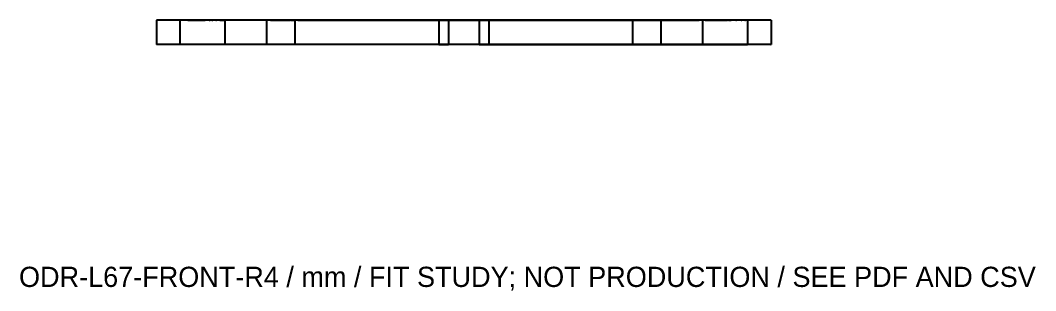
# Model space of a CAD drawing. Header units: millimetres. Extents: x -55 to 178, y -160 to 38.
# Drawn here: x -54.8 to 70.7, y -160.5 to -127 of the extents above; entities that cross this region are included whole.
import ezdxf

# ---------------------------------------------------------------- set-up
doc = ezdxf.new("R2010")
doc.units = ezdxf.units.MM
doc.layers.add('XZ', color=7, linetype='Continuous')

msp = doc.modelspace()

# ---------------------------------------------------------------- linework, layer by layer
at = {"layer": 'XZ'}
for p, q in [((-37.97, -127), (-38, -127)), ((-38, -127), (-38, -130)), ((-37.88, -127), (-37.97, -127)), ((-37.73, -127), (-37.88, -127)), ((-37.52, -127), (-37.73, -127)), ((-37.25, -127), (-37.52, -127)), ((-36.92, -127), (-37.25, -127)), ((-36.54, -127), (-36.92, -127)), ((-36.09, -127), (-36.54, -127)), ((-35.59, -127), (-36.09, -127)), ((-35.03, -127), (-35.59, -127)), ((-35.09, -127), (-35.1, -127)), ((-35.1, -127), (-35.1, -130)), ((-35.08, -127), (-35.09, -127)), ((-35.07, -127), (-35.08, -127)), ((-35.05, -127), (-35.07, -127)), ((-35.03, -127), (-35.05, -127)), ((-34.42, -127), (-35.03, -127)), ((-35, -127), (-35.03, -127)), ((-34.96, -127), (-35, -127)), ((-34.92, -127), (-34.96, -127)), ((-34.88, -127), (-34.92, -127)), ((-34.83, -127), (-34.88, -127)), ((-34.78, -127), (-34.83, -127)), ((-34.72, -127), (-34.78, -127)), ((-34.66, -127), (-34.72, -127)), ((-34.6, -127), (-34.66, -127)), ((-34.53, -127), (-34.6, -127)), ((-34.46, -127), (-34.53, -127)), ((-34.38, -127), (-34.46, -127)), ((-33.75, -127), (-34.42, -127)), ((-34.3, -127), (-34.38, -127)), ((-34.21, -127), (-34.3, -127)), ((-34.12, -127), (-34.21, -127)), ((-34.12, -127), (-34.03, -127)), ((-34.03, -127), (-33.94, -127)), ((-33.94, -127), (-33.84, -127)), ((-33.84, -127), (-33.74, -127)), ((-33.03, -127), (-33.75, -127)), ((-33.74, -127), (-33.64, -127)), ((-33.64, -127), (-33.53, -127)), ((-33.53, -127), (-33.42, -127)), ((-33.42, -127), (-33.31, -127)), ((-33.31, -127), (-33.2, -127)), ((-33.2, -127), (-33.08, -127)), ((-33.08, -127), (-32.97, -127)), ((-32.26, -127), (-33.03, -127)), ((-32.97, -127), (-32.85, -127)), ((-32.85, -127), (-32.73, -127)), ((-32.73, -127), (-32.61, -127)), ((-32.61, -127), (-32.49, -127)), ((-32.49, -127), (-32.37, -127)), ((-32.37, -127), (-32.24, -127)), ((-31.44, -127), (-32.26, -127)), ((-32.24, -127), (-32.12, -127)), ((-32.12, -127), (-32, -127)), ((-31.87, -127), (-32, -127)), ((-31.75, -127), (-31.87, -127)), ((-31.63, -127), (-31.75, -127)), ((-31.5, -127), (-31.63, -127)), ((-31.5, -127), (-31.38, -127)), ((-30.56, -127), (-31.44, -127)), ((-31.26, -127), (-31.38, -127)), ((-31.14, -127), (-31.26, -127)), ((-31.14, -127), (-31.03, -127)), ((-30.91, -127), (-31.03, -127)), ((-30.79, -127), (-30.91, -127)), ((-30.68, -127), (-30.79, -127)), ((-30.68, -127), (-30.57, -127)), ((-30.46, -127), (-30.57, -127)), ((-29.64, -127), (-30.56, -127)), ((-30.36, -127), (-30.46, -127)), ((-30.25, -127), (-30.36, -127)), ((-30.15, -127), (-30.25, -127)), ((-30.15, -127), (-30.06, -127)), ((-30.06, -127), (-29.96, -127)), ((-29.96, -127), (-29.87, -127)), ((-29.87, -127), (-29.78, -127)), ((-29.78, -127), (-29.7, -127)), ((-29.7, -127), (-29.62, -127)), ((-28.67, -127), (-29.64, -127)), ((-29.62, -127), (-29.54, -127)), ((-29.44, -127), (-29.54, -127)), ((-29.54, -127), (-29.54, -130)), ((-29.3, -127), (-29.44, -127)), ((-29.12, -127), (-29.3, -127)), ((-28.89, -127), (-29.12, -127)), ((-28.61, -127), (-28.89, -127)), ((-27.66, -127), (-28.67, -127)), ((-28.3, -127), (-28.61, -127)), ((-27.94, -127), (-28.3, -127)), ((-27.53, -127), (-27.94, -127)), ((-26.6, -127), (-27.66, -127)), ((-27.09, -127), (-27.53, -127)), ((-26.6, -127), (-27.09, -127)), ((-25.5, -127), (-26.6, -127)), ((-26.08, -127), (-26.6, -127)), ((-25.51, -127), (-26.08, -127)), ((-24.91, -127), (-25.51, -127)), ((-24.36, -127), (-25.5, -127)), ((-24.26, -127), (-24.91, -127)), ((-24.37, -127), (-24.38, -127)), ((-24.38, -127), (-24.38, -127)), ((-24.38, -127), (-24.38, -130)), ((-24.36, -127), (-24.37, -127)), ((-23.18, -127), (-24.36, -127)), ((-24.34, -127), (-24.36, -127)), ((-24.36, -127), (-24.36, -127)), ((-24.33, -127), (-24.34, -127)), ((-24.31, -127), (-24.33, -127)), ((-24.29, -127), (-24.31, -127)), ((-24.27, -127), (-24.29, -127)), ((-24.24, -127), (-24.27, -127)), ((-23.58, -127), (-24.26, -127)), ((-24.21, -127), (-24.24, -127)), ((-24.18, -127), (-24.21, -127)), ((-24.15, -127), (-24.18, -127)), ((-24.11, -127), (-24.15, -127)), ((-24.08, -127), (-24.11, -127)), ((-24.03, -127), (-24.08, -127)), ((-23.99, -127), (-24.03, -127)), ((-23.95, -127), (-23.99, -127)), ((-23.9, -127), (-23.95, -127)), ((-23.9, -127), (-23.85, -127)), ((-23.85, -127), (-23.8, -127)), ((-23.8, -127), (-23.75, -127)), ((-23.75, -127), (-23.7, -127)), ((-23.7, -127), (-23.64, -127)), ((-23.64, -127), (-23.58, -127)), ((-23.58, -127), (-23.52, -127)), ((-22.87, -127), (-23.58, -127)), ((-23.52, -127), (-23.46, -127)), ((-23.46, -127), (-23.4, -127)), ((-23.4, -127), (-23.34, -127)), ((-23.34, -127), (-23.27, -127)), ((-23.27, -127), (-23.21, -127)), ((-23.21, -127), (-23.14, -127)), ((-21.97, -127), (-23.18, -127)), ((-23.14, -127), (-23.07, -127)), ((-23.07, -127), (-23.01, -127)), ((-23.01, -127), (-22.94, -127)), ((-22.94, -127), (-22.87, -127)), ((-22.87, -127), (-22.8, -127)), ((-22.12, -127), (-22.87, -127)), ((-22.8, -127), (-22.73, -127)), ((-22.73, -127), (-22.66, -127)), ((-22.66, -127), (-22.59, -127)), ((-22.59, -127), (-22.52, -127)), ((-22.52, -127), (-22.45, -127)), ((-22.45, -127), (-22.38, -127)), ((-22.38, -127), (-22.32, -127)), ((-22.32, -127), (-22.25, -127)), ((-22.25, -127), (-22.18, -127)), ((-22.18, -127), (-22.11, -127)), ((-21.33, -127), (-22.12, -127)), ((-22.11, -127), (-22.05, -127)), ((-22.05, -127), (-21.98, -127)), ((-21.98, -127), (-21.92, -127)), ((-20.72, -127), (-21.97, -127)), ((-21.92, -127), (-21.85, -127)), ((-21.85, -127), (-21.79, -127)), ((-21.79, -127), (-21.73, -127)), ((-21.73, -127), (-21.67, -127)), ((-21.67, -127), (-21.62, -127)), ((-21.62, -127), (-21.56, -127)), ((-21.56, -127), (-21.51, -127)), ((-21.51, -127), (-21.45, -127)), ((-21.4, -127), (-21.45, -127)), ((-21.4, -127), (-21.35, -127)), ((-21.35, -127), (-21.31, -127)), ((-20.52, -127), (-21.33, -127)), ((-21.31, -127), (-21.26, -127)), ((-21.26, -127), (-21.22, -127)), ((-21.22, -127), (-21.18, -127)), ((-21.14, -127), (-21.18, -127)), ((-21.14, -127), (-21.11, -127)), ((-21.11, -127), (-21.07, -127)), ((-21.07, -127), (-21.04, -127)), ((-21.04, -127), (-21.01, -127)), ((-21.01, -127), (-20.99, -127)), ((-20.99, -127), (-20.97, -127)), ((-20.97, -127), (-20.94, -127)), ((-20.94, -127), (-20.93, -127)), ((-20.93, -127), (-20.91, -127)), ((-20.91, -127), (-20.9, -127)), ((-20.9, -127), (-20.89, -127)), ((-20.89, -127), (-20.88, -127)), ((-20.88, -127), (-20.88, -127)), ((-20.88, -127), (-20.88, -127)), ((-20.88, -127), (-20.88, -130)), ((-19.43, -127), (-20.72, -127)), ((-20.52, -127), (-19.67, -127)), ((-19.67, -127), (-18.79, -127)), ((-18.12, -127), (-19.43, -127)), ((-18.79, -127), (-17.89, -127)), ((-16.78, -127), (-18.12, -127)), ((-17.89, -127), (-16.95, -127)), ((-16.95, -127), (-15.99, -127)), ((-15.41, -127), (-16.78, -127)), ((-15.99, -127), (-15.01, -127)), ((-14.02, -127), (-15.41, -127)), ((-15.01, -127), (-14, -127)), ((-12.6, -127), (-14.02, -127)), ((-14, -127), (-12.98, -127)), ((-12.98, -127), (-11.93, -127)), ((-11.17, -127), (-12.6, -127)), ((-11.93, -127), (-10.86, -127)), ((-9.71, -127), (-11.17, -127)), ((-10.86, -127), (-9.78, -127)), ((-9.78, -127), (-8.69, -127)), ((-8.25, -127), (-9.71, -127)), ((-8.69, -127), (-7.58, -127)), ((-6.76, -127), (-8.25, -127)), ((-7.58, -127), (-6.45, -127)), ((-5.27, -127), (-6.76, -127)), ((-6.45, -127), (-5.32, -127)), ((-5.32, -127), (-4.18, -127)), ((-3.77, -127), (-5.27, -127)), ((-4.18, -127), (-3.04, -127)), ((-2.27, -127), (-3.77, -127)), ((-3.09, -127), (-3.1, -127)), ((-3.1, -127), (-3.1, -127)), ((-3.1, -127), (-3.1, -127)), ((-3.1, -127), (-3.09, -127)), ((-3.1, -127), (-3.1, -130)), ((-3.08, -127), (-3.09, -127)), ((-3.09, -127), (-3.08, -127)), ((-3.06, -127), (-3.08, -127)), ((-3.08, -127), (-3.06, -127)), ((-3.04, -127), (-3.06, -127)), ((-3.06, -127), (-3.04, -127)), ((-3.01, -127), (-3.04, -127)), ((-3.04, -127), (-3.01, -127)), ((-3.04, -127), (-1.89, -127)), ((-2.98, -127), (-3.01, -127)), ((-3.01, -127), (-2.98, -127)), ((-2.95, -127), (-2.98, -127)), ((-2.98, -127), (-2.94, -127)), ((-2.9, -127), (-2.95, -127)), ((-2.94, -127), (-2.9, -127)), ((-2.86, -127), (-2.9, -127)), ((-2.9, -127), (-2.86, -127)), ((-2.81, -127), (-2.86, -127)), ((-2.86, -127), (-2.81, -127)), ((-2.75, -127), (-2.81, -127)), ((-2.81, -127), (-2.75, -127)), ((-2.7, -127), (-2.75, -127)), ((-2.75, -127), (-2.69, -127)), ((-2.63, -127), (-2.7, -127)), ((-2.69, -127), (-2.63, -127)), ((-2.57, -127), (-2.63, -127)), ((-2.63, -127), (-2.56, -127)), ((-2.49, -127), (-2.57, -127)), ((-2.56, -127), (-2.49, -127)), ((-2.42, -127), (-2.49, -127)), ((-2.49, -127), (-2.41, -127)), ((-2.34, -127), (-2.42, -127)), ((-2.41, -127), (-2.34, -127)), ((-2.26, -127), (-2.34, -127)), ((-2.34, -127), (-2.25, -127)), ((-0.76, -127), (-2.27, -127)), ((-2.26, -127), (-2.17, -127)), ((-2.25, -127), (-2.17, -127)), ((-2.17, -127), (-2.08, -127)), ((-2.17, -127), (-2.08, -127)), ((-2.08, -127), (-1.99, -127)), ((-2.08, -127), (-1.98, -127)), ((-1.99, -127), (-1.89, -127)), ((-1.98, -127), (-1.89, -127)), ((-1.89, -127), (-1.79, -127)), ((-1.89, -127), (-1.89, -130)), ((-1.79, -127), (-1.69, -127)), ((-1.69, -127), (-1.59, -127)), ((-1.59, -127), (-1.48, -127)), ((-1.48, -127), (-1.37, -127)), ((-1.37, -127), (-1.26, -127)), ((-1.26, -127), (-1.14, -127)), ((-1.14, -127), (-1.03, -127)), ((-1.03, -127), (-0.91, -127)), ((-0.91, -127), (-0.79, -127)), ((-0.79, -127), (-0.67, -127)), ((0.76, -127), (-0.76, -127)), ((-0.67, -127), (-0.55, -127)), ((-0.55, -127), (-0.43, -127)), ((-0.43, -127), (-0.31, -127)), ((-0.31, -127), (-0.18, -127)), ((-0.18, -127), (-0.06, -127)), ((-0.06, -127), (0.06, -127)), ((0.06, -127), (0.18, -127)), ((0.18, -127), (0.31, -127)), ((0.31, -127), (0.43, -127)), ((0.43, -127), (0.55, -127)), ((0.55, -127), (0.67, -127)), ((0.67, -127), (0.79, -127)), ((2.27, -127), (0.76, -127)), ((0.79, -127), (0.91, -127)), ((0.91, -127), (1.03, -127)), ((1.03, -127), (1.14, -127)), ((1.14, -127), (1.26, -127)), ((1.26, -127), (1.37, -127)), ((1.37, -127), (1.48, -127)), ((1.48, -127), (1.59, -127)), ((1.59, -127), (1.69, -127)), ((1.69, -127), (1.79, -127)), ((1.79, -127), (1.89, -127)), ((1.89, -127), (1.99, -127)), ((3.04, -127), (1.89, -127)), ((1.89, -127), (1.98, -127)), ((1.89, -127), (1.89, -130)), ((1.98, -127), (2.08, -127)), ((1.99, -127), (2.08, -127)), ((2.08, -127), (2.17, -127)), ((2.08, -127), (2.17, -127)), ((2.17, -127), (2.26, -127)), ((2.17, -127), (2.25, -127)), ((2.25, -127), (2.34, -127)), ((2.26, -127), (2.34, -127)), ((3.77, -127), (2.27, -127)), ((2.34, -127), (2.42, -127)), ((2.34, -127), (2.41, -127)), ((2.41, -127), (2.49, -127)), ((2.42, -127), (2.49, -127)), ((2.49, -127), (2.57, -127)), ((2.49, -127), (2.56, -127)), ((2.56, -127), (2.63, -127)), ((2.57, -127), (2.63, -127)), ((2.63, -127), (2.7, -127)), ((2.63, -127), (2.69, -127)), ((2.69, -127), (2.75, -127)), ((2.7, -127), (2.75, -127)), ((2.75, -127), (2.81, -127)), ((2.75, -127), (2.81, -127)), ((2.81, -127), (2.86, -127)), ((2.81, -127), (2.86, -127)), ((2.86, -127), (2.9, -127)), ((2.86, -127), (2.9, -127)), ((2.9, -127), (2.95, -127)), ((2.9, -127), (2.94, -127)), ((2.94, -127), (2.98, -127)), ((2.95, -127), (2.98, -127)), ((2.98, -127), (3.01, -127)), ((2.98, -127), (3.01, -127)), ((3.01, -127), (3.04, -127)), ((3.01, -127), (3.04, -127)), ((3.06, -127), (3.04, -127)), ((3.04, -127), (4.18, -127)), ((3.04, -127), (3.06, -127)), ((3.06, -127), (3.08, -127)), ((3.06, -127), (3.08, -127)), ((3.08, -127), (3.09, -127)), ((3.09, -127), (3.08, -127)), ((3.09, -127), (3.1, -127)), ((3.1, -127), (3.09, -127)), ((3.1, -127), (3.1, -127)), ((3.1, -127), (3.1, -127)), ((3.1, -127), (3.1, -130)), ((5.27, -127), (3.77, -127)), ((4.18, -127), (5.32, -127)), ((6.76, -127), (5.27, -127)), ((5.32, -127), (6.45, -127)), ((6.45, -127), (7.58, -127)), ((8.25, -127), (6.76, -127)), ((7.58, -127), (8.69, -127)), ((9.71, -127), (8.25, -127)), ((8.69, -127), (9.78, -127)), ((11.17, -127), (9.71, -127)), ((9.78, -127), (10.86, -127)), ((10.86, -127), (11.93, -127)), ((12.6, -127), (11.17, -127)), ((11.93, -127), (12.98, -127)), ((14.02, -127), (12.6, -127)), ((12.98, -127), (14, -127)), ((14, -127), (15.01, -127)), ((15.41, -127), (14.02, -127)), ((15.01, -127), (15.99, -127)), ((16.78, -127), (15.41, -127)), ((15.99, -127), (16.95, -127)), ((18.12, -127), (16.78, -127)), ((16.95, -127), (17.89, -127)), ((17.89, -127), (18.79, -127)), ((19.43, -127), (18.12, -127)), ((18.79, -127), (19.67, -127)), ((20.72, -127), (19.43, -127)), ((19.67, -127), (20.52, -127)), ((20.52, -127), (21.33, -127)), ((21.97, -127), (20.72, -127)), ((20.89, -127), (20.88, -127)), ((20.88, -127), (20.88, -127)), ((20.88, -127), (20.88, -127)), ((20.88, -127), (20.88, -130)), ((20.9, -127), (20.89, -127)), ((20.91, -127), (20.9, -127)), ((20.93, -127), (20.91, -127)), ((20.94, -127), (20.93, -127)), ((20.97, -127), (20.94, -127)), ((20.99, -127), (20.97, -127)), ((21.01, -127), (20.99, -127)), ((21.04, -127), (21.01, -127)), ((21.07, -127), (21.04, -127)), ((21.11, -127), (21.07, -127)), ((21.14, -127), (21.11, -127)), ((21.18, -127), (21.14, -127)), ((21.22, -127), (21.18, -127)), ((21.26, -127), (21.22, -127)), ((21.31, -127), (21.26, -127)), ((21.35, -127), (21.31, -127)), ((21.33, -127), (22.12, -127)), ((21.35, -127), (21.4, -127)), ((21.4, -127), (21.45, -127)), ((21.45, -127), (21.51, -127)), ((21.51, -127), (21.56, -127)), ((21.56, -127), (21.62, -127)), ((21.62, -127), (21.67, -127)), ((21.67, -127), (21.73, -127)), ((21.73, -127), (21.79, -127)), ((21.79, -127), (21.85, -127)), ((21.85, -127), (21.92, -127)), ((21.92, -127), (21.98, -127)), ((23.18, -127), (21.97, -127)), ((21.98, -127), (22.05, -127)), ((22.05, -127), (22.11, -127)), ((22.11, -127), (22.18, -127)), ((22.12, -127), (22.87, -127)), ((22.18, -127), (22.25, -127)), ((22.25, -127), (22.32, -127)), ((22.32, -127), (22.38, -127)), ((22.38, -127), (22.45, -127)), ((22.45, -127), (22.52, -127)), ((22.52, -127), (22.59, -127)), ((22.59, -127), (22.66, -127)), ((22.66, -127), (22.73, -127)), ((22.73, -127), (22.8, -127)), ((22.8, -127), (22.87, -127)), ((22.87, -127), (22.94, -127)), ((22.87, -127), (23.58, -127)), ((22.94, -127), (23.01, -127)), ((23.01, -127), (23.07, -127)), ((23.07, -127), (23.14, -127)), ((23.14, -127), (23.21, -127)), ((24.36, -127), (23.18, -127)), ((23.21, -127), (23.27, -127)), ((23.27, -127), (23.34, -127)), ((23.34, -127), (23.4, -127)), ((23.4, -127), (23.46, -127)), ((23.46, -127), (23.52, -127)), ((23.52, -127), (23.58, -127)), ((23.58, -127), (23.64, -127)), ((23.58, -127), (24.26, -127)), ((23.64, -127), (23.7, -127)), ((23.7, -127), (23.75, -127)), ((23.75, -127), (23.8, -127)), ((23.8, -127), (23.85, -127)), ((23.85, -127), (23.9, -127)), ((23.9, -127), (23.95, -127)), ((23.95, -127), (23.99, -127)), ((23.99, -127), (24.03, -127)), ((24.08, -127), (24.03, -127)), ((24.11, -127), (24.08, -127)), ((24.15, -127), (24.11, -127)), ((24.18, -127), (24.15, -127)), ((24.21, -127), (24.18, -127)), ((24.24, -127), (24.21, -127)), ((24.27, -127), (24.24, -127)), ((24.26, -127), (24.91, -127)), ((24.27, -127), (24.29, -127)), ((24.31, -127), (24.29, -127)), ((24.33, -127), (24.31, -127)), ((24.34, -127), (24.33, -127)), ((24.36, -127), (24.34, -127)), ((25.5, -127), (24.36, -127)), ((24.37, -127), (24.36, -127)), ((24.36, -127), (24.36, -127)), ((24.38, -127), (24.37, -127)), ((24.38, -127), (24.38, -127)), ((24.38, -127), (24.38, -130)), ((24.91, -127), (25.51, -127)), ((26.6, -127), (25.5, -127)), ((25.51, -127), (26.08, -127)), ((26.08, -127), (26.6, -127)), ((27.66, -127), (26.6, -127)), ((26.6, -127), (27.09, -127)), ((27.09, -127), (27.53, -127)), ((27.53, -127), (27.94, -127)), ((28.67, -127), (27.66, -127)), ((27.94, -127), (28.3, -127)), ((28.3, -127), (28.61, -127)), ((28.61, -127), (28.89, -127)), ((29.64, -127), (28.67, -127)), ((28.89, -127), (29.12, -127)), ((29.3, -127), (29.12, -127)), ((29.44, -127), (29.3, -127)), ((29.44, -127), (29.54, -127)), ((29.62, -127), (29.54, -127)), ((29.54, -127), (29.54, -130)), ((29.7, -127), (29.62, -127)), ((30.56, -127), (29.64, -127)), ((29.78, -127), (29.7, -127)), ((29.87, -127), (29.78, -127)), ((29.87, -127), (29.96, -127)), ((29.96, -127), (30.06, -127)), ((30.06, -127), (30.15, -127)), ((30.15, -127), (30.25, -127)), ((30.25, -127), (30.36, -127)), ((30.36, -127), (30.46, -127)), ((30.46, -127), (30.57, -127)), ((31.44, -127), (30.56, -127)), ((30.57, -127), (30.68, -127)), ((30.68, -127), (30.79, -127)), ((30.79, -127), (30.91, -127)), ((30.91, -127), (31.03, -127)), ((31.03, -127), (31.14, -127)), ((31.14, -127), (31.26, -127)), ((31.26, -127), (31.38, -127)), ((31.38, -127), (31.5, -127)), ((32.26, -127), (31.44, -127)), ((31.5, -127), (31.63, -127)), ((31.63, -127), (31.75, -127)), ((31.75, -127), (31.87, -127)), ((31.87, -127), (32, -127)), ((32, -127), (32.12, -127)), ((32.12, -127), (32.24, -127)), ((32.24, -127), (32.37, -127)), ((33.03, -127), (32.26, -127)), ((32.37, -127), (32.49, -127)), ((32.49, -127), (32.61, -127)), ((32.73, -127), (32.61, -127)), ((32.73, -127), (32.85, -127)), ((32.85, -127), (32.97, -127)), ((32.97, -127), (33.08, -127)), ((33.75, -127), (33.03, -127)), ((33.2, -127), (33.08, -127)), ((33.31, -127), (33.2, -127)), ((33.42, -127), (33.31, -127)), ((33.53, -127), (33.42, -127)), ((33.64, -127), (33.53, -127)), ((33.64, -127), (33.74, -127)), ((33.84, -127), (33.74, -127)), ((34.42, -127), (33.75, -127)), ((33.94, -127), (33.84, -127)), ((34.03, -127), (33.94, -127)), ((34.12, -127), (34.03, -127)), ((34.21, -127), (34.12, -127)), ((34.3, -127), (34.21, -127)), ((34.3, -127), (34.38, -127)), ((34.46, -127), (34.38, -127)), ((35.03, -127), (34.42, -127)), ((34.53, -127), (34.46, -127)), ((34.6, -127), (34.53, -127)), ((34.66, -127), (34.6, -127)), ((34.72, -127), (34.66, -127)), ((34.78, -127), (34.72, -127)), ((34.78, -127), (34.83, -127)), ((34.88, -127), (34.83, -127)), ((34.92, -127), (34.88, -127)), ((34.96, -127), (34.92, -127)), ((35, -127), (34.96, -127)), ((35.03, -127), (35, -127)), ((35.59, -127), (35.03, -127)), ((35.05, -127), (35.03, -127)), ((35.07, -127), (35.05, -127)), ((35.07, -127), (35.08, -127)), ((35.08, -127), (35.09, -127)), ((35.09, -127), (35.1, -127)), ((35.1, -127), (35.1, -130)), ((36.09, -127), (35.59, -127)), ((36.54, -127), (36.09, -127)), ((36.92, -127), (36.54, -127)), ((37.25, -127), (36.92, -127)), ((37.52, -127), (37.25, -127)), ((37.73, -127), (37.52, -127)), ((37.88, -127), (37.73, -127)), ((37.97, -127), (37.88, -127)), ((38, -127), (37.97, -127)), ((38, -127), (38, -130)), ((-37.97, -130), (-38, -130)), ((-37.88, -130), (-37.97, -130)), ((-37.73, -130), (-37.88, -130)), ((-37.52, -130), (-37.73, -130)), ((-37.25, -130), (-37.52, -130)), ((-36.92, -130), (-37.25, -130)), ((-36.54, -130), (-36.92, -130)), ((-36.09, -130), (-36.54, -130)), ((-35.59, -130), (-36.09, -130)), ((-35.03, -130), (-35.59, -130)), ((-35.09, -130), (-35.1, -130)), ((-35.08, -130), (-35.09, -130)), ((-35.07, -130), (-35.08, -130)), ((-35.05, -130), (-35.07, -130)), ((-35.03, -130), (-35.05, -130)), ((-34.42, -130), (-35.03, -130)), ((-35, -130), (-35.03, -130)), ((-34.96, -130), (-35, -130)), ((-34.92, -130), (-34.96, -130)), ((-34.88, -130), (-34.92, -130)), ((-34.83, -130), (-34.88, -130)), ((-34.78, -130), (-34.83, -130)), ((-34.72, -130), (-34.78, -130)), ((-34.66, -130), (-34.72, -130)), ((-34.6, -130), (-34.66, -130)), ((-34.53, -130), (-34.6, -130)), ((-34.46, -130), (-34.53, -130)), ((-34.38, -130), (-34.46, -130)), ((-33.75, -130), (-34.42, -130)), ((-34.3, -130), (-34.38, -130)), ((-34.21, -130), (-34.3, -130)), ((-34.12, -130), (-34.21, -130)), ((-34.03, -130), (-34.12, -130)), ((-33.94, -130), (-34.03, -130)), ((-33.84, -130), (-33.94, -130)), ((-33.74, -130), (-33.84, -130)), ((-33.03, -130), (-33.75, -130)), ((-33.64, -130), (-33.74, -130)), ((-33.53, -130), (-33.64, -130)), ((-33.42, -130), (-33.53, -130)), ((-33.31, -130), (-33.42, -130)), ((-33.2, -130), (-33.31, -130)), ((-33.08, -130), (-33.2, -130)), ((-32.97, -130), (-33.08, -130)), ((-32.26, -130), (-33.03, -130)), ((-32.85, -130), (-32.97, -130)), ((-32.73, -130), (-32.85, -130)), ((-32.61, -130), (-32.73, -130)), ((-32.49, -130), (-32.61, -130)), ((-32.37, -130), (-32.49, -130)), ((-32.24, -130), (-32.37, -130)), ((-31.44, -130), (-32.26, -130)), ((-32.12, -130), (-32.24, -130)), ((-32, -130), (-32.12, -130)), ((-31.87, -130), (-32, -130)), ((-31.75, -130), (-31.87, -130)), ((-31.63, -130), (-31.75, -130)), ((-31.5, -130), (-31.63, -130)), ((-31.38, -130), (-31.5, -130)), ((-30.56, -130), (-31.44, -130)), ((-31.26, -130), (-31.38, -130)), ((-31.14, -130), (-31.26, -130)), ((-31.03, -130), (-31.14, -130)), ((-30.91, -130), (-31.03, -130)), ((-30.79, -130), (-30.91, -130)), ((-30.68, -130), (-30.79, -130)), ((-30.57, -130), (-30.68, -130)), ((-30.46, -130), (-30.57, -130)), ((-29.64, -130), (-30.56, -130)), ((-30.36, -130), (-30.46, -130)), ((-30.25, -130), (-30.36, -130)), ((-30.15, -130), (-30.25, -130)), ((-30.06, -130), (-30.15, -130)), ((-29.96, -130), (-30.06, -130)), ((-29.87, -130), (-29.96, -130)), ((-29.78, -130), (-29.87, -130)), ((-29.7, -130), (-29.78, -130)), ((-29.62, -130), (-29.7, -130)), ((-28.67, -130), (-29.64, -130)), ((-29.54, -130), (-29.62, -130)), ((-29.44, -130), (-29.54, -130)), ((-29.3, -130), (-29.44, -130)), ((-29.12, -130), (-29.3, -130)), ((-28.89, -130), (-29.12, -130)), ((-28.61, -130), (-28.89, -130)), ((-27.66, -130), (-28.67, -130)), ((-28.3, -130), (-28.61, -130)), ((-27.94, -130), (-28.3, -130)), ((-27.53, -130), (-27.94, -130)), ((-26.6, -130), (-27.66, -130)), ((-27.09, -130), (-27.53, -130)), ((-26.6, -130), (-27.09, -130)), ((-25.5, -130), (-26.6, -130)), ((-26.08, -130), (-26.6, -130)), ((-25.51, -130), (-26.08, -130)), ((-24.91, -130), (-25.51, -130)), ((-24.36, -130), (-25.5, -130)), ((-24.26, -130), (-24.91, -130)), ((-24.37, -130), (-24.38, -130)), ((-24.38, -130), (-24.38, -130)), ((-24.36, -130), (-24.37, -130)), ((-23.18, -130), (-24.36, -130)), ((-24.34, -130), (-24.36, -130)), ((-24.36, -130), (-24.36, -130)), ((-24.33, -130), (-24.34, -130)), ((-24.31, -130), (-24.33, -130)), ((-24.29, -130), (-24.31, -130)), ((-24.27, -130), (-24.29, -130)), ((-24.24, -130), (-24.27, -130)), ((-23.58, -130), (-24.26, -130)), ((-24.21, -130), (-24.24, -130)), ((-24.18, -130), (-24.21, -130)), ((-24.15, -130), (-24.18, -130)), ((-24.11, -130), (-24.15, -130)), ((-24.08, -130), (-24.11, -130)), ((-24.03, -130), (-24.08, -130)), ((-23.99, -130), (-24.03, -130)), ((-23.95, -130), (-23.99, -130)), ((-23.9, -130), (-23.95, -130)), ((-23.85, -130), (-23.9, -130)), ((-23.8, -130), (-23.85, -130)), ((-23.75, -130), (-23.8, -130)), ((-23.7, -130), (-23.75, -130)), ((-23.64, -130), (-23.7, -130)), ((-23.58, -130), (-23.64, -130)), ((-22.87, -130), (-23.58, -130)), ((-23.52, -130), (-23.58, -130)), ((-23.46, -130), (-23.52, -130)), ((-23.4, -130), (-23.46, -130)), ((-23.34, -130), (-23.4, -130)), ((-23.27, -130), (-23.34, -130)), ((-23.21, -130), (-23.27, -130)), ((-23.14, -130), (-23.21, -130)), ((-21.97, -130), (-23.18, -130)), ((-23.07, -130), (-23.14, -130)), ((-23.01, -130), (-23.07, -130)), ((-22.94, -130), (-23.01, -130)), ((-22.87, -130), (-22.94, -130)), ((-22.12, -130), (-22.87, -130)), ((-22.8, -130), (-22.87, -130)), ((-22.73, -130), (-22.8, -130)), ((-22.66, -130), (-22.73, -130)), ((-22.59, -130), (-22.66, -130)), ((-22.52, -130), (-22.59, -130)), ((-22.45, -130), (-22.52, -130)), ((-22.38, -130), (-22.45, -130)), ((-22.32, -130), (-22.38, -130)), ((-22.25, -130), (-22.32, -130)), ((-22.18, -130), (-22.25, -130)), ((-22.11, -130), (-22.18, -130)), ((-21.33, -130), (-22.12, -130)), ((-22.05, -130), (-22.11, -130)), ((-21.98, -130), (-22.05, -130)), ((-21.92, -130), (-21.98, -130)), ((-20.72, -130), (-21.97, -130)), ((-21.85, -130), (-21.92, -130)), ((-21.79, -130), (-21.85, -130)), ((-21.73, -130), (-21.79, -130)), ((-21.67, -130), (-21.73, -130)), ((-21.62, -130), (-21.67, -130)), ((-21.56, -130), (-21.62, -130)), ((-21.51, -130), (-21.56, -130)), ((-21.45, -130), (-21.51, -130)), ((-21.4, -130), (-21.45, -130)), ((-21.35, -130), (-21.4, -130)), ((-21.31, -130), (-21.35, -130)), ((-20.52, -130), (-21.33, -130)), ((-21.26, -130), (-21.31, -130)), ((-21.22, -130), (-21.26, -130)), ((-21.18, -130), (-21.22, -130)), ((-21.14, -130), (-21.18, -130)), ((-21.11, -130), (-21.14, -130)), ((-21.07, -130), (-21.11, -130)), ((-21.04, -130), (-21.07, -130)), ((-21.01, -130), (-21.04, -130)), ((-20.99, -130), (-21.01, -130)), ((-20.97, -130), (-20.99, -130)), ((-20.94, -130), (-20.97, -130)), ((-20.93, -130), (-20.94, -130)), ((-20.91, -130), (-20.93, -130)), ((-20.9, -130), (-20.91, -130)), ((-20.89, -130), (-20.9, -130)), ((-20.88, -130), (-20.89, -130)), ((-20.88, -130), (-20.88, -130)), ((-20.88, -130), (-20.88, -130)), ((-19.43, -130), (-20.72, -130)), ((-19.67, -130), (-20.52, -130)), ((-18.79, -130), (-19.67, -130)), ((-18.12, -130), (-19.43, -130)), ((-17.89, -130), (-18.79, -130)), ((-16.78, -130), (-18.12, -130)), ((-16.95, -130), (-17.89, -130)), ((-15.99, -130), (-16.95, -130)), ((-15.41, -130), (-16.78, -130)), ((-15.01, -130), (-15.99, -130)), ((-14.02, -130), (-15.41, -130)), ((-14, -130), (-15.01, -130)), ((-12.6, -130), (-14.02, -130)), ((-12.98, -130), (-14, -130)), ((-11.93, -130), (-12.98, -130)), ((-11.17, -130), (-12.6, -130)), ((-10.86, -130), (-11.93, -130)), ((-9.71, -130), (-11.17, -130)), ((-9.78, -130), (-10.86, -130)), ((-8.69, -130), (-9.78, -130)), ((-8.25, -130), (-9.71, -130)), ((-7.58, -130), (-8.69, -130)), ((-6.76, -130), (-8.25, -130)), ((-6.45, -130), (-7.58, -130)), ((-5.27, -130), (-6.76, -130)), ((-5.32, -130), (-6.45, -130)), ((-4.18, -130), (-5.32, -130)), ((-3.77, -130), (-5.27, -130)), ((-3.04, -130), (-4.18, -130)), ((-2.27, -130), (-3.77, -130)), ((-3.09, -130), (-3.1, -130)), ((-3.1, -130), (-3.1, -130)), ((-3.1, -130), (-3.1, -130)), ((-3.1, -130), (-3.09, -130)), ((-3.08, -130), (-3.09, -130)), ((-3.09, -130), (-3.08, -130)), ((-3.06, -130), (-3.08, -130)), ((-3.08, -130), (-3.06, -130)), ((-3.04, -130), (-3.06, -130)), ((-3.06, -130), (-3.04, -130)), ((-3.01, -130), (-3.04, -130)), ((-3.04, -130), (-3.01, -130)), ((-1.89, -130), (-3.04, -130)), ((-2.98, -130), (-3.01, -130)), ((-3.01, -130), (-2.98, -130)), ((-2.95, -130), (-2.98, -130)), ((-2.98, -130), (-2.94, -130)), ((-2.9, -130), (-2.95, -130)), ((-2.94, -130), (-2.9, -130)), ((-2.86, -130), (-2.9, -130)), ((-2.9, -130), (-2.86, -130)), ((-2.81, -130), (-2.86, -130)), ((-2.86, -130), (-2.81, -130)), ((-2.75, -130), (-2.81, -130)), ((-2.81, -130), (-2.75, -130)), ((-2.7, -130), (-2.75, -130)), ((-2.75, -130), (-2.69, -130)), ((-2.63, -130), (-2.7, -130)), ((-2.69, -130), (-2.63, -130)), ((-2.57, -130), (-2.63, -130)), ((-2.63, -130), (-2.56, -130)), ((-2.49, -130), (-2.57, -130)), ((-2.56, -130), (-2.49, -130)), ((-2.42, -130), (-2.49, -130)), ((-2.49, -130), (-2.41, -130)), ((-2.34, -130), (-2.42, -130)), ((-2.41, -130), (-2.34, -130)), ((-2.26, -130), (-2.34, -130)), ((-2.34, -130), (-2.25, -130)), ((-0.76, -130), (-2.27, -130)), ((-2.17, -130), (-2.26, -130)), ((-2.25, -130), (-2.17, -130)), ((-2.08, -130), (-2.17, -130)), ((-2.17, -130), (-2.08, -130)), ((-1.99, -130), (-2.08, -130)), ((-2.08, -130), (-1.98, -130)), ((-1.89, -130), (-1.99, -130)), ((-1.98, -130), (-1.89, -130)), ((-1.79, -130), (-1.89, -130)), ((-1.69, -130), (-1.79, -130)), ((-1.59, -130), (-1.69, -130)), ((-1.48, -130), (-1.59, -130)), ((-1.37, -130), (-1.48, -130)), ((-1.26, -130), (-1.37, -130)), ((-1.14, -130), (-1.26, -130)), ((-1.03, -130), (-1.14, -130)), ((-0.91, -130), (-1.03, -130)), ((-0.79, -130), (-0.91, -130)), ((-0.67, -130), (-0.79, -130)), ((0.76, -130), (-0.76, -130)), ((-0.55, -130), (-0.67, -130)), ((-0.43, -130), (-0.55, -130)), ((-0.31, -130), (-0.43, -130)), ((-0.18, -130), (-0.31, -130)), ((-0.06, -130), (-0.18, -130)), ((0.06, -130), (-0.06, -130)), ((0.18, -130), (0.06, -130)), ((0.31, -130), (0.18, -130)), ((0.43, -130), (0.31, -130)), ((0.55, -130), (0.43, -130)), ((0.67, -130), (0.55, -130)), ((0.79, -130), (0.67, -130)), ((2.27, -130), (0.76, -130)), ((0.91, -130), (0.79, -130)), ((1.03, -130), (0.91, -130)), ((1.14, -130), (1.03, -130)), ((1.26, -130), (1.14, -130)), ((1.37, -130), (1.26, -130)), ((1.48, -130), (1.37, -130)), ((1.59, -130), (1.48, -130)), ((1.69, -130), (1.59, -130)), ((1.79, -130), (1.69, -130)), ((1.89, -130), (1.79, -130)), ((1.98, -130), (1.89, -130)), ((1.99, -130), (1.89, -130)), ((1.89, -130), (3.04, -130)), ((1.98, -130), (2.08, -130)), ((2.08, -130), (1.99, -130)), ((2.08, -130), (2.17, -130)), ((2.17, -130), (2.08, -130)), ((2.17, -130), (2.25, -130)), ((2.26, -130), (2.17, -130)), ((2.25, -130), (2.34, -130)), ((2.34, -130), (2.26, -130)), ((3.77, -130), (2.27, -130)), ((2.34, -130), (2.41, -130)), ((2.42, -130), (2.34, -130)), ((2.41, -130), (2.49, -130)), ((2.49, -130), (2.42, -130)), ((2.49, -130), (2.56, -130)), ((2.57, -130), (2.49, -130)), ((2.56, -130), (2.63, -130)), ((2.63, -130), (2.57, -130)), ((2.63, -130), (2.69, -130)), ((2.7, -130), (2.63, -130)), ((2.69, -130), (2.75, -130)), ((2.75, -130), (2.7, -130)), ((2.75, -130), (2.81, -130)), ((2.81, -130), (2.75, -130)), ((2.81, -130), (2.86, -130)), ((2.86, -130), (2.81, -130)), ((2.86, -130), (2.9, -130)), ((2.9, -130), (2.86, -130)), ((2.9, -130), (2.94, -130)), ((2.95, -130), (2.9, -130)), ((2.94, -130), (2.98, -130)), ((2.98, -130), (2.95, -130)), ((2.98, -130), (3.01, -130)), ((3.01, -130), (2.98, -130)), ((3.01, -130), (3.04, -130)), ((3.04, -130), (3.01, -130)), ((3.04, -130), (3.06, -130)), ((3.06, -130), (3.04, -130)), ((3.04, -130), (4.18, -130)), ((3.06, -130), (3.08, -130)), ((3.08, -130), (3.06, -130)), ((3.08, -130), (3.09, -130)), ((3.09, -130), (3.08, -130)), ((3.09, -130), (3.1, -130)), ((3.1, -130), (3.09, -130)), ((3.1, -130), (3.1, -130)), ((3.1, -130), (3.1, -130)), ((5.27, -130), (3.77, -130)), ((4.18, -130), (5.32, -130)), ((6.76, -130), (5.27, -130)), ((5.32, -130), (6.45, -130)), ((6.45, -130), (7.58, -130)), ((8.25, -130), (6.76, -130)), ((7.58, -130), (8.69, -130)), ((9.71, -130), (8.25, -130)), ((8.69, -130), (9.78, -130)), ((11.17, -130), (9.71, -130)), ((9.78, -130), (10.86, -130)), ((10.86, -130), (11.93, -130)), ((12.6, -130), (11.17, -130)), ((11.93, -130), (12.98, -130)), ((14.02, -130), (12.6, -130)), ((12.98, -130), (14, -130)), ((14, -130), (15.01, -130)), ((15.41, -130), (14.02, -130)), ((15.01, -130), (15.99, -130)), ((16.78, -130), (15.41, -130)), ((15.99, -130), (16.95, -130)), ((18.12, -130), (16.78, -130)), ((16.95, -130), (17.89, -130)), ((17.89, -130), (18.79, -130)), ((19.43, -130), (18.12, -130)), ((18.79, -130), (19.67, -130)), ((20.72, -130), (19.43, -130)), ((19.67, -130), (20.52, -130)), ((20.52, -130), (21.33, -130)), ((21.97, -130), (20.72, -130)), ((20.89, -130), (20.88, -130)), ((20.88, -130), (20.88, -130)), ((20.88, -130), (20.88, -130)), ((20.9, -130), (20.89, -130)), ((20.91, -130), (20.9, -130)), ((20.93, -130), (20.91, -130)), ((20.94, -130), (20.93, -130)), ((20.97, -130), (20.94, -130)), ((20.99, -130), (20.97, -130)), ((21.01, -130), (20.99, -130)), ((21.04, -130), (21.01, -130)), ((21.07, -130), (21.04, -130)), ((21.11, -130), (21.07, -130)), ((21.14, -130), (21.11, -130)), ((21.18, -130), (21.14, -130)), ((21.22, -130), (21.18, -130)), ((21.26, -130), (21.22, -130)), ((21.31, -130), (21.26, -130)), ((21.35, -130), (21.31, -130)), ((21.33, -130), (22.12, -130)), ((21.4, -130), (21.35, -130)), ((21.45, -130), (21.4, -130)), ((21.51, -130), (21.45, -130)), ((21.56, -130), (21.51, -130)), ((21.62, -130), (21.56, -130)), ((21.67, -130), (21.62, -130)), ((21.73, -130), (21.67, -130)), ((21.79, -130), (21.73, -130)), ((21.85, -130), (21.79, -130)), ((21.92, -130), (21.85, -130)), ((21.98, -130), (21.92, -130)), ((23.18, -130), (21.97, -130)), ((22.05, -130), (21.98, -130)), ((22.11, -130), (22.05, -130)), ((22.18, -130), (22.11, -130)), ((22.12, -130), (22.87, -130)), ((22.25, -130), (22.18, -130)), ((22.32, -130), (22.25, -130)), ((22.38, -130), (22.32, -130)), ((22.45, -130), (22.38, -130)), ((22.52, -130), (22.45, -130)), ((22.59, -130), (22.52, -130)), ((22.66, -130), (22.59, -130)), ((22.73, -130), (22.66, -130)), ((22.8, -130), (22.73, -130)), ((22.87, -130), (22.8, -130)), ((22.94, -130), (22.87, -130)), ((22.87, -130), (23.58, -130)), ((23.01, -130), (22.94, -130)), ((23.07, -130), (23.01, -130)), ((23.14, -130), (23.07, -130)), ((23.21, -130), (23.14, -130)), ((24.36, -130), (23.18, -130)), ((23.27, -130), (23.21, -130)), ((23.34, -130), (23.27, -130)), ((23.4, -130), (23.34, -130)), ((23.46, -130), (23.4, -130)), ((23.52, -130), (23.46, -130)), ((23.58, -130), (23.52, -130)), ((23.64, -130), (23.58, -130)), ((23.58, -130), (24.26, -130)), ((23.7, -130), (23.64, -130)), ((23.75, -130), (23.7, -130)), ((23.8, -130), (23.75, -130)), ((23.85, -130), (23.8, -130)), ((23.9, -130), (23.85, -130)), ((23.95, -130), (23.9, -130)), ((23.99, -130), (23.95, -130)), ((24.03, -130), (23.99, -130)), ((24.08, -130), (24.03, -130)), ((24.11, -130), (24.08, -130)), ((24.15, -130), (24.11, -130)), ((24.18, -130), (24.15, -130)), ((24.21, -130), (24.18, -130)), ((24.24, -130), (24.21, -130)), ((24.27, -130), (24.24, -130)), ((24.26, -130), (24.91, -130)), ((24.29, -130), (24.27, -130)), ((24.31, -130), (24.29, -130)), ((24.33, -130), (24.31, -130)), ((24.34, -130), (24.33, -130)), ((24.36, -130), (24.34, -130)), ((25.5, -130), (24.36, -130)), ((24.37, -130), (24.36, -130)), ((24.36, -130), (24.36, -130)), ((24.38, -130), (24.37, -130)), ((24.38, -130), (24.38, -130)), ((24.91, -130), (25.51, -130)), ((26.6, -130), (25.5, -130)), ((25.51, -130), (26.08, -130)), ((26.08, -130), (26.6, -130)), ((27.66, -130), (26.6, -130)), ((26.6, -130), (27.09, -130)), ((27.09, -130), (27.53, -130)), ((27.53, -130), (27.94, -130)), ((28.67, -130), (27.66, -130)), ((27.94, -130), (28.3, -130)), ((28.3, -130), (28.61, -130)), ((28.61, -130), (28.89, -130)), ((29.64, -130), (28.67, -130)), ((28.89, -130), (29.12, -130)), ((29.12, -130), (29.3, -130)), ((29.3, -130), (29.44, -130)), ((29.44, -130), (29.54, -130)), ((29.54, -130), (29.62, -130)), ((29.62, -130), (29.7, -130)), ((30.56, -130), (29.64, -130)), ((29.7, -130), (29.78, -130)), ((29.78, -130), (29.87, -130)), ((29.87, -130), (29.96, -130)), ((29.96, -130), (30.06, -130)), ((30.06, -130), (30.15, -130)), ((30.15, -130), (30.25, -130)), ((30.25, -130), (30.36, -130)), ((30.36, -130), (30.46, -130)), ((30.46, -130), (30.57, -130)), ((31.44, -130), (30.56, -130)), ((30.57, -130), (30.68, -130)), ((30.68, -130), (30.79, -130)), ((30.79, -130), (30.91, -130)), ((30.91, -130), (31.03, -130)), ((31.03, -130), (31.14, -130)), ((31.14, -130), (31.26, -130)), ((31.26, -130), (31.38, -130)), ((31.38, -130), (31.5, -130)), ((32.26, -130), (31.44, -130)), ((31.5, -130), (31.63, -130)), ((31.63, -130), (31.75, -130)), ((31.75, -130), (31.87, -130)), ((31.87, -130), (32, -130)), ((32, -130), (32.12, -130)), ((32.12, -130), (32.24, -130)), ((32.24, -130), (32.37, -130)), ((33.03, -130), (32.26, -130)), ((32.37, -130), (32.49, -130)), ((32.49, -130), (32.61, -130)), ((32.61, -130), (32.73, -130)), ((32.73, -130), (32.85, -130)), ((32.85, -130), (32.97, -130)), ((32.97, -130), (33.08, -130)), ((33.75, -130), (33.03, -130)), ((33.08, -130), (33.2, -130)), ((33.2, -130), (33.31, -130)), ((33.31, -130), (33.42, -130)), ((33.42, -130), (33.53, -130)), ((33.53, -130), (33.64, -130)), ((33.64, -130), (33.74, -130)), ((33.74, -130), (33.84, -130)), ((34.42, -130), (33.75, -130)), ((33.84, -130), (33.94, -130)), ((33.94, -130), (34.03, -130)), ((34.03, -130), (34.12, -130)), ((34.12, -130), (34.21, -130)), ((34.21, -130), (34.3, -130)), ((34.3, -130), (34.38, -130)), ((34.38, -130), (34.46, -130)), ((35.03, -130), (34.42, -130)), ((34.46, -130), (34.53, -130)), ((34.53, -130), (34.6, -130)), ((34.6, -130), (34.66, -130)), ((34.66, -130), (34.72, -130)), ((34.72, -130), (34.78, -130)), ((34.78, -130), (34.83, -130)), ((34.83, -130), (34.88, -130)), ((34.88, -130), (34.92, -130)), ((34.92, -130), (34.96, -130)), ((34.96, -130), (35, -130)), ((35, -130), (35.03, -130)), ((35.59, -130), (35.03, -130)), ((35.03, -130), (35.05, -130)), ((35.05, -130), (35.07, -130)), ((35.07, -130), (35.08, -130)), ((35.08, -130), (35.09, -130)), ((35.09, -130), (35.1, -130)), ((36.09, -130), (35.59, -130)), ((36.54, -130), (36.09, -130)), ((36.92, -130), (36.54, -130)), ((37.25, -130), (36.92, -130)), ((37.52, -130), (37.25, -130)), ((37.73, -130), (37.52, -130)), ((37.88, -130), (37.73, -130)), ((37.97, -130), (37.88, -130)), ((37.97, -130), (38, -130))]:
    msp.add_line(p, q, dxfattribs=at)

# ---------------------------------------------------------------- texts
msp.add_text('ODR-L67-FRONT-R4 / mm / FIT STUDY; NOT PRODUCTION / SEE PDF AND CSV', height=2.5).set_placement((-55, -160))

doc.saveas('drawing.dxf')
